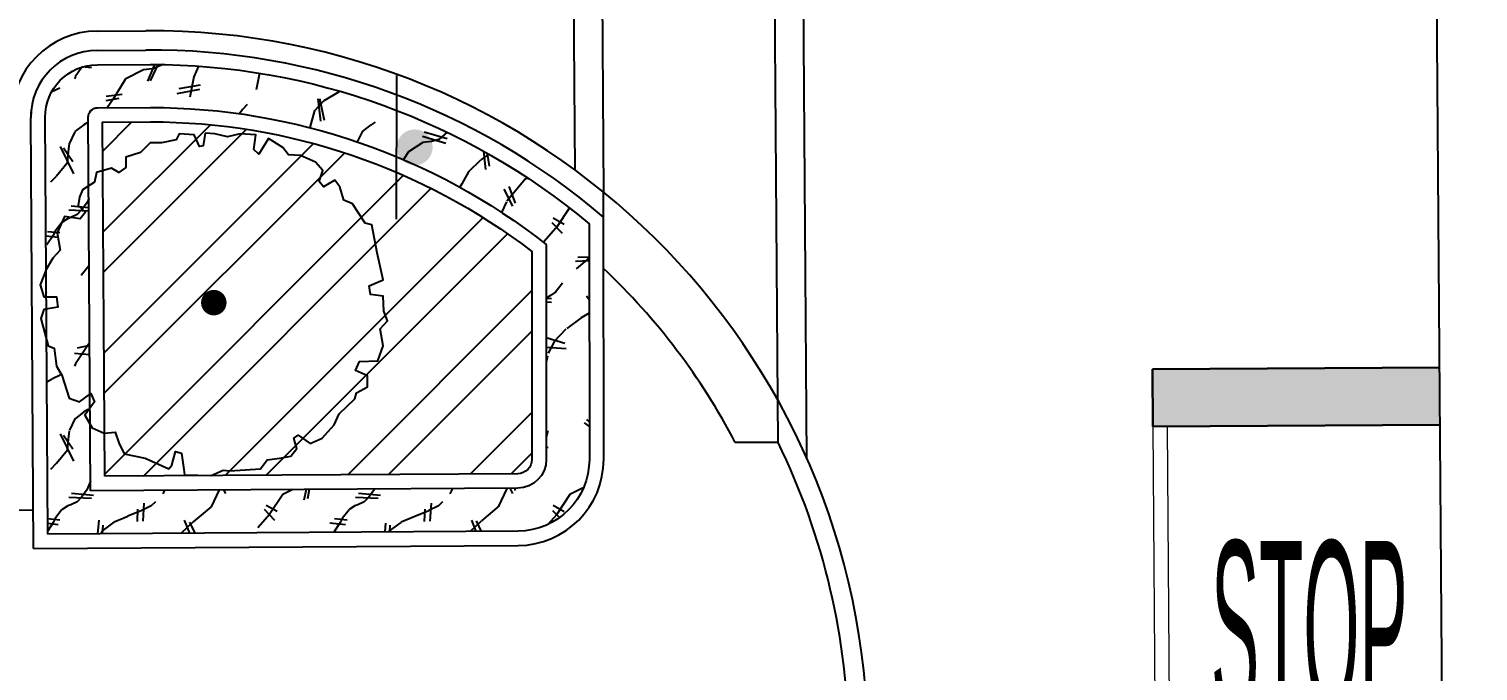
# Model space of a CAD drawing. Header units: feet. Extents: x 919634 to 928945, y 707022 to 708026.
# Drawn here: x 920939 to 920989.5, y 707260.4 to 707282.8 of the extents above; entities that cross this region are included whole.
import ezdxf

# ---------------------------------------------------------------- set-up
doc = ezdxf.new("R2010")
doc.units = ezdxf.units.FT
doc.header["$LTSCALE"] = 20
doc.header["$MEASUREMENT"] = 0
for name, color, linetype in [('-u-site-xref', 7, 'Continuous'), ('L-002', 15, 'Continuous'), ('LK-TREE-050M', 2, 'Continuous'), ('LK-TREE-TRNK', 32, 'Continuous'), ('LP-PATT-GRND', 251, 'Continuous'), ('LP-PATT-SHAR', 4, 'Continuous'), ('LP-SHAR-BRDR-CONT', 123, 'Continuous'), ('LP-TREE', 15, 'Continuous'), ('Site Plan$0$SP-PAVERS-BANDS', 251, 'Continuous'), ('Site Plan$0$SP-SIGNAGE', 4, 'Continuous')]:
    doc.layers.add(name, color=color, linetype=linetype)
for name, color, linetype, lineweight in [('Site Plan$0$SP-CURB', 3, 'Continuous', 25), ('Site Plan$0$SP-PAVEMENT MARKINGS', 252, 'Continuous', 30), ('Site Plan$0$SP-PAVEMENT MARKINGS-YELLOW', 252, 'Continuous', 18), ('Site Plan$0$SP-SIDEWALK', 2, 'Continuous', 25)]:
    doc.layers.add(name, color=color, linetype=linetype, lineweight=lineweight)
doc.layers.get('-u-site-xref').off()
doc.styles.add('Site Plan$0$U-30E', font='arial.ttf', dxfattribs={"height": 3})

# ---------------------------------------------------------------- blocks, each defined once
blk = doc.blocks.new('Site Plan')
at = {"layer": 'Site Plan$0$SP-PAVEMENT MARKINGS'}
h = blk.add_hatch(color=256, dxfattribs=at)
h.dxf.hatch_style = 1
h.paths.add_polyline_path([(920988.1588146504, 707271.0192880908), (920978.1590677211, 707270.9481449025), (920978.173236175, 707268.9566548552), (920988.1729831041, 707269.0277980436)])
at = {"layer": 'Site Plan$0$SP-SIGNAGE'}
h = blk.add_hatch(color=256, dxfattribs=at)
edge = h.paths.add_edge_path()
edge.add_arc((920952.4649082238, 707278.6793245425), 0.6250000000000013, 629.8343584087904, 989.8343584087905)
at = {"layer": 'Site Plan$0$SP-CURB'}
for p, q in [((920989.4961866922, 707083.0408986517), (920986.2723383215, 707536.1786984304)), ((920941.4052185573, 707282.7264520022), (920943.096307941, 707282.7370524849)), ((920941.4094183259, 707282.056465165), (920943.1005077094, 707282.0670656477)), ((920939.1880847702, 707264.7122004087), (920939.0940692573, 707279.7119071988)), ((920959.0406366913, 707276.2496997524), (920959.039944888, 707277.1224054474)), ((920965.1195245588, 707268.405471795, -1.986402925609821e-05), (920965.1087957585, 707269.8752896752, -1.986402925609821e-05)), ((920882.8407166655, 707265.7025236617), (920939.1796672317, 707266.055176749))]:
    blk.add_line(p, q, dxfattribs=at)
for centre, radius, start, end in [((920943.2530157198, 707257.7375436362), 25, 0.4073463699128238, 90.35915012619078), ((920941.4240234909, 707279.7265109404), 2.33, 90.35915012549077, 180.3591151240834), ((920943.2530157199, 707257.7375436365), 24.32999999990971, 49.54164127275524, 90.35915012607039), ((920941.4240234907, 707279.7265109404), 2.33, 172.2169196492724, 180.3591151243128), ((920943.2530157199, 707257.7375436365), 24.32999999990971, 0.4073463694231899, 26.00617880497248)]:
    blk.add_arc(centre, radius, start, end, dxfattribs=at)
blk.add_ellipse((920941.4240234665, 707279.7265148613), major_axis=(2.999941061832942, 0.01880493352655321), ratio=0.9999986930037511, start_param=1.570796326799587, end_param=3.141592042668355, dxfattribs=at)
at = {"layer": 'Site Plan$0$SP-PAVEMENT MARKINGS'}
for p, q in [((920978.1590075318, 707270.9566049565), (920988.1588146504, 707271.0192880908)), ((920978.159007532, 707270.9566049565), (920978.1715441543, 707268.9566442489)), ((920978.173236175, 707268.9566548552), (920988.1713512727, 707269.0193273829))]:
    blk.add_line(p, q, dxfattribs=at)
at = {"layer": 'Site Plan$0$SP-PAVEMENT MARKINGS-YELLOW'}
for p, q in [((920978.1732361647, 707268.9566562867), (920978.3510942094, 707243.9572785855)), ((920978.6732265308, 707268.9597890119), (920978.8510845653, 707243.9604127422))]:
    blk.add_line(p, q, dxfattribs=at)
at = {"layer": 'Site Plan$0$SP-PAVERS-BANDS'}
for p, q in [((920966.1237254237, 707267.8336140421, -1.986402925609821e-05), (920965.7288048088, 707321.9367150186, -1.986402925609821e-05)), ((920965.1087957582, 707269.8752896755, -1.986402925609821e-05), (920964.7437388822, 707319.8871360691, -1.986402925609821e-05)), ((920959.0558307748, 707277.1094572314, -1.986402925609821e-05), (920958.796920844, 707312.579447064, -1.986402925609821e-05)), ((920958.0501203637, 707277.8881191654, -1.986402925609821e-05), (920957.8026761016, 707311.7873421158, -1.986402925609821e-05))]:
    blk.add_line(p, q, dxfattribs=at)
at = {"layer": 'Site Plan$0$SP-SIDEWALK'}
for p, q in [((920959.047318753, 707267.8203184863), (920959.0406366911, 707276.2496997524)), ((920965.1195245589, 707268.4054717948), (920963.6299757579, 707268.4042910133)), ((920939.1880847702, 707264.7122004087), (920956.0661246291, 707264.8179992929))]:
    blk.add_line(p, q, dxfattribs=at)
for centre, radius, start, end in [((920943.2530157198, 707257.7375436362), 23, 27.63075266621165, 46.64789420873837), ((920956.0473196956, 707267.8179403547), 3, 270.3591501263465, 0.04541897371176145)]:
    blk.add_arc(centre, radius, start, end, dxfattribs=at)
at = {"layer": 'Site Plan$0$SP-SIGNAGE'}
blk.add_line((920951.8326902337, 707276.1835168474), (920951.8471314374, 707281.1787459727), dxfattribs=at)
at = {"layer": 'Site Plan$0$SP-PAVEMENT MARKINGS', "style": 'Site Plan$0$U-30E', "width": 0.3}
blk.add_text('STOP', height=6, dxfattribs=at).set_placement((920980.1984722666, 707258.9743162233))
blk = doc.blocks.new('TREE-SIMP-025')
at = {"layer": 'LK-TREE-050M'}
blk.add_lwpolyline([(-0.02506661354846074, 0.4987056809809829), (-0.03163990929277816, 0.4614792071522871), (-0.04259540219996438, 0.4592894174217932), (-0.05793309227001942, 0.4943260950652828), (-0.1017550638987927, 0.4965158880231328), (-0.1105194582245304, 0.47899754758771), (-0.1543414298532753, 0.470238378983673), (-0.1872079085748624, 0.470238378983673), (-0.2156921901335238, 0.4417710769863703), (-0.2595141617622971, 0.4286323224666404), (-0.2595141617622971, 0.3979752275114876), (-0.279234048995221, 0.3826466800339077), (-0.3011450399927753, 0.3957854345536376), (-0.3449670116215202, 0.3826466800339077), (-0.3515403073658376, 0.3541793780366049), (-0.3865978846688449, 0.3322814549128381), (-0.395362278994611, 0.3103835285617222), (-0.3997444761574798, 0.2862958124801125), (-0.3778334903431073, 0.2665876790868396), (-0.3931711804131623, 0.2468795489209228), (-0.4391842506233559, 0.2534489245671097), (-0.4610952364377283, 0.205273492403883), (-0.4523308421119907, 0.1549082640554573), (-0.4742418279263632, 0.1308205479738476), (-0.493961715159287, 0.097973663288208), (-0.5114905038107906, 0.05198802085547527), (-0.5005350109036044, 0.0169513399846295), (-0.4632863350191769, 0.0169513399846295), (-0.4589041378562797, -0.01370575174316713), (-0.5005350109036044, -0.02027513061671726), (-0.509299405229342, -0.04655263965616996), (-0.4873884194149696, -0.1275749597323923), (-0.4698596307634659, -0.1341443386059353), (-0.4632863350191769, -0.1866993566848549), (-0.4479486449490935, -0.2129768657243076), (-0.426037659134721, -0.2808604312808072), (-0.395362278994611, -0.291809392842687), (-0.3624958002730239, -0.2677216767610773), (-0.3515403073658376, -0.291809392842687), (-0.3800245889245275, -0.3312256564018767), (-0.3581136031101551, -0.3684521302305725), (-0.3230560258071478, -0.3837806777081454), (-0.2901895470855891, -0.3815908847503025), (-0.279234048995221, -0.4122479797054552), (-0.2638963589251659, -0.4450948643911019), (-0.2025455986449174, -0.4582336189108318), (-0.1324304440389028, -0.4888907138659775), (-0.1236660497131652, -0.4779417523040976), (-0.112710556805979, -0.4385254887449079), (-0.09518176815447532, -0.4429050714332519), (-0.0886084724101579, -0.4910805068238275), (-0.08641737382870929, -0.5064090543014075), (-0.00753782489695709, -0.5085988472592575), (0.0275197524060502, -0.4932702997816776), (0.04723963963897404, -0.4954600927395276), (0.1370746814779125, -0.4888907138659775), (0.1567945687108647, -0.4626132048265248), (0.1940432445952922, -0.4582336189108318), (0.2269097233168793, -0.4516642432646378), (0.2444385119683545, -0.429766316913522), (0.2356741176426169, -0.3991092251857253), (0.2488207091312518, -0.3903500533543323), (0.2838782864342306, -0.414437769435942), (0.3189358637372379, -0.3991092251857253), (0.3539934410402452, -0.3596929583991795), (0.3693311311103002, -0.3268460737135328), (0.4153442013204938, -0.2830502242386572), (0.419726398483391, -0.2655318838032272), (0.4525928772049497, -0.2480135433678043), (0.4525928772049497, -0.2151666586821577), (0.4175352999019424, -0.1998381112045848), (0.4284907928091286, -0.173560602165125), (0.4832682573450597, -0.171370809207275), (0.4986059474151432, -0.1275749597323923), (0.4898415530893772, -0.07720973461132274), (0.5117525389037496, -0.05312201530235683), (0.5007970459965634, -0.02465471653240314), (0.4986059474151432, 0.01914113294247244), (0.4613572715306873, 0.02352071885817253), (0.4569750743678185, 0.04979822789763233), (0.4986059474151432, 0.06731656833304811), (0.4810771587636395, 0.1461490954514275), (0.4657394686935561, 0.2293612084854999), (0.4460195814606323, 0.2337407944011929), (0.4087709055761763, 0.2906753983958055), (0.3824777225989351, 0.3016243599576853), (0.3715222296917489, 0.341040623516875), (0.3561845396216938, 0.360748756910148), (0.3233180609001067, 0.341040623516875), (0.3101714694115003, 0.3563691709944479), (0.3211269623186865, 0.3892160589074507), (0.2992159765043141, 0.4133037749890676), (0.2553940048755408, 0.4330119051549772), (0.2203364275725619, 0.4352016981128273), (0.2028076389210582, 0.4570996244639431), (0.1611767658737335, 0.4833771335034029), (0.1326924843150437, 0.4373914910706773), (0.1173547942449886, 0.4505302455904072), (0.123928089989306, 0.4943260950652828), (0.07791501977911253, 0.4965158880231328), (0.04066634389465662, 0.4877567161917469), (0.003417668010229136, 0.4965158880231328)], close=True, dxfattribs=at)
at = {"layer": 'LK-TREE-TRNK', "const_width": 0.03749999999999999}
blk.add_lwpolyline([(-0.01875000000001137, -7.105427357601002e-15, 1), (0.01874999999998295, -7.105427357601002e-15, 1)], format="xyb", close=True, dxfattribs=at)

msp = doc.modelspace()

# ---------------------------------------------------------------- block references
at = {"layer": '-u-site-xref'}
msp.add_blockref('Site Plan', (0, 0), dxfattribs=at)

# ---------------------------------------------------------------- next in the draw order: hatches: boundary and pattern name
at = {"layer": 'LP-PATT-GRND'}
h = msp.add_hatch(dxfattribs=at)
h.set_pattern_fill('LAFX-C230-CHIPSCRATCH', color=256, scale=10, angle=90, pattern_type=2)
h.set_pattern_definition([(96.17017509502999, (920934.869459436, 707267.7957347486), (30.00000000001826, -280.0000000001584), [0.6762600000000001, -371.479618502]), (96.63251461514, (920929.127059436, 707269.4674347487), (30.00000000005758, -260.0000000004334), [0.78664, -432.110577544]), (98.36588612402998, (920934.996659436, 707267.9592347486), (9.99999999999824, -70.00000000001234), [0.62448, -343.032329809]), (100.8855270547, (920931.435059436, 707272.3567347486), (40.00000000016262, -210.0000000000291), [0.48112, -264.282930084]), (102.094757077, (920929.254059436, 707269.5401347486), (9.999999999994358, -50.00000000002232), [0.78053, -142.397682057]), (102.2004687274, (920934.124459436, 707271.8842347487), (29.99999999996123, -139.9999999995915), [0.68788, -377.861982976]), (102.8750015596, (920934.251659436, 707271.9388347486), (49.99999999997007, -220.0000000000911), [0.6523999999999999, -358.3740567199999]), (108.4349488229, (920931.762159436, 707267.6503347487), (-3.841428877090303e-12, -10.00000000000512), [0.5171699999999999, -31.105606831]), (109.9831065219, (920931.671259436, 707272.3749347486), (9.999999999992896, -29.99999999998114), [0.42538, -116.621615351]), (110.5560452196, (920935.905259436, 707276.6633347486), (10.00000000002559, -30.00000000003855), [0.62103, -84.81900822010002]), (111.2505055071, (920935.014859436, 707273.5378347486), (49.99999999988304, -129.9999999999208), [0.7019, -192.430179495]), (111.8014094864, (920934.596859436, 707275.0824347486), (10.00000000002615, -29.9999999999925), [0.58714, -53.2645091486]), (115.6410058243, (920931.962059436, 707267.6685347486), (109.9999999999661, -229.9999999999854), [0.50391, -276.8045815309999]), (115.6410058243, (920934.778659436, 707275.1188347486), (109.9999999999661, -229.9999999999854), [0.50391, -276.8045815309999]), (116.5650511771, (920930.526459436, 707267.6866347486), (-10.00000000000478, 9.999999999997097), [1.0565, -21.3042297141]), (117.2553283749, (920935.814359436, 707276.5543347487), (9.9999999999965, -20.00000000002952), [0.67455, -370.539672181]), (117.4075754378, (920935.523659436, 707271.9933347487), (9.99999999998016, -19.99999999997796), [0.5526599999999998, -303.585462117]), (119.3577535428, (920935.123859436, 707273.7014347486), (50.00000000009329, -90.00000000013418), [0.66717, -182.908428953]), (122.0053832081, (920935.414659436, 707271.9024347486), (29.99999999998492, -49.99999999995106), [0.5142899999999999, -93.825522741]), (124.6951535312, (920930.490159436, 707268.1046347487), (19.99999999997083, -29.99999999999599), [0.5746299999999999, -157.53924993]), (125.7538872544, (920938.939859436, 707273.0473347487), (49.99999999997907, -70.00000000006605), [0.5598, -307.498647829]), (126.0273733851, (920938.812689436, 707272.8292347486), (50.00000000000984, -70.00000000002306), [0.74148, -135.27322799]), (133.6028189727, (920927.546059436, 707265.5969347486), (190.0000000003203, -200.0000000003617), [0.52697, -289.473026689]), (144.7824070318, (920928.618059436, 707268.7951347486), (-99.99999999967943, 69.99999999979174), [0.37812, -207.708396182]), (146.9761324442, (920928.727059436, 707268.9041347486), (-170.0000000003255, 110.0000000002261), [0.43346, -238.103751104]), (150.2551187031, (920927.601059436, 707265.9240247486), (-20.00000000004322, 10.00000000000814), [0.43951, -80.1830676909]), (163.4429286244, (920937.631559436, 707271.7752347486), (-270.0000000000688, 79.99999999983302), [0.70143, -385.303752249]), (163.539985188, (920933.524759436, 707268.9041347486), (-170.0000000001469, 49.99999999991471), [0.83371, -457.969076688]), (163.7397952917, (920933.088659436, 707273.7377347486), (-70.00000000000418, 19.99999999998539), [0.45429, -249.545712663]), (163.8865817669, (920933.488459436, 707268.7406347486), (-70.00000000000053, 20.00000000001471), [0.8511599999999999, -467.5503815979999]), (164.5778386813, (920933.161359436, 707273.9194347486), (-109.9999999995936, 29.99999999980836), [0.5466599999999999, -300.2855221319999]), (169.5625246489, (920936.414059436, 707269.2857347486), (-109.9999999996751, 19.9999999999044), [0.7021299999999998, -385.691446883]), (171.8698976458, (920936.486759436, 707274.7008347486), (-9.999999999997915, 1.051303658781902e-11), [0.8994400000000001, -69.8112350807]), (172.146686698, (920936.377659436, 707269.4856347486), (-220.0000000003102, 30.00000000012762), [0.53196, -292.213660848]), (174.2894068625, (920929.981359436, 707265.4697347486), (-10.00000000000011, 6.389503580320761e-14), [0.5478599999999999, -99.95089246349998]), (174.559667969, (920931.198859436, 707266.4873347486), (-110.0000000003845, 10.00000000002594), [0.76666, -210.183574948]), (175.2363583093, (920930.035859436, 707265.6332747486), (-10.00000000000117, -4.070020396388562e-12), [0.43763, -119.978318273]), (175.3331416286, (920936.305059436, 707274.6281347487), (-370.0000000000084, 29.99999999974646), [0.8933699999999999, -490.7365771029999]), (175.3645365731, (920931.180659436, 707271.3754347486), (-250.0000000000108, 19.99999999998941), [0.67455, -370.539672181]), (176.054813771, (920937.686059436, 707271.5935347487), (-150.0000000004044, 9.999999999928988), [1.0565, -289.632387014]), (176.1859251657, (920937.159059436, 707273.3380347486), (-10.00000000000392, 1.683710428731311e-12), [0.5463499999999999, -149.78660889]), (177.3369992339, (920931.144359436, 707266.3783347486), (-220.0000000002948, 10.00000000014053), [0.78222, -429.6826460520001]), (178.3634229584, (920937.159059436, 707273.2108347486), (-10.00000000000306, -3.06120930616901e-12), [0.63626, -349.506566189]), (181.3639275316, (920938.830859436, 707274.7917347486), (9.999999999998643, -6.544642959647517e-13), [0.76342, -419.35561173]), (183.4682292589, (920938.594629436, 707274.6645347486), (169.9999999996823, 9.999999999929102), [0.60076, -330.004745519]), (186.5819446552, (920936.904659436, 707277.9903347486), (90.0000000000428, 10.00000000003935), [0.47559, -261.249453069]), (186.7098368078, (920933.252159436, 707271.3391347486), (89.99999999995987, 10.00000000006379), [0.3110499999999999, -170.861381821]), (186.7098368078, (920932.979659436, 707268.8133347486), (89.99999999995987, 10.00000000006379), [0.3110499999999999, -170.861381821]), (187.3523793599, (920932.216459436, 707270.4487347486), (79.99999999997496, 10.00000000000708), [0.56799, -312.002005805]), (187.7651660184, (920934.015459436, 707267.0324347486), (149.9999999997006, 19.99999999989166), [0.40347, -221.632560479]), (188.6156481842, (920937.013659436, 707278.1533347486), (200.0000000001857, 30.00000000015621), [0.6065, -333.159881996]), (189.0902769208, (920932.089259436, 707270.3033347486), (189.9999999996422, 29.99999999986652), [0.46007, -252.719712555]), (189.1623470457, (920934.160759436, 707266.8871347486), (249.9999999998704, 39.99999999988212), [0.5706, -313.435772893]), (189.6887865604, (920934.923959436, 707270.7758347486), (59.99999999995016, 10.00000000002743), [0.75581, -415.176875051]), (189.7275785514, (920939.321459436, 707275.0463347486), (59.99999999999588, 9.999999999997636), [0.6452999999999999, -354.460338149]), (190.539183729, (920934.869459436, 707270.6122347487), (269.9999999999534, 50.00000000180336), [0.7947799999999999, -436.583772418]), (192.994616792, (920931.107959436, 707271.7207347486), (89.99999999997969, 20.00000000013304), [0.48488, -132.931764718]), (195.945395901, (920933.234059436, 707268.8859347486), (39.99999999998094, 10.00000000004902), [0.2645799999999999, -72.53651795419998]), (196.504361382, (920928.727059436, 707266.8871347486), (169.9999999997914, 50.00000000072868), [0.51171, -281.090842904]), (196.699244234, (920933.960859436, 707274.8462347486), (69.99999999999083, 20.0000000000048), [0.3794299999999999, -104.023633166]), (198.434948823, (920933.597459436, 707274.7372347487), (10.00000000000512, 1.361183218152947e-11), [0.11493, -31.507849986]), (198.434948823, (920932.252759436, 707272.8292347486), (10.00000000000512, 1.361183218152947e-11), [0.22985, -31.3929233703]), (198.434948823, (920930.417459436, 707266.1602547487), (10.00000000000512, 1.361183218152947e-11), [0.11493, -31.507849986]), (200.55604522, (920932.034759436, 707272.7565347486), (29.99999999996874, 10.00000000023503), [0.46577, -84.97426552839998]), (200.85445804, (920933.633859436, 707271.4845347486), (79.99999999980065, 30.00000000059687), [0.40835, -224.313697015]), (202.109448344, (920936.214159436, 707274.8644347487), (49.99999999988172, 20.00000000020357), [0.6276399999999999, -344.77068045]), (202.166345822, (920932.889059436, 707265.9603347486), (49.99999999998452, 19.99999999991003), [0.5297999999999999, -291.017809221]), (202.932100438, (920932.398159436, 707265.7604747486), (189.9999999994623, 80.00000000137501), [0.513, -281.798881414]), (204.44395478, (920936.450359436, 707277.5903347486), (90.00000000030764, 39.99999999935265), [0.21957, -120.610892745]), (205.016893478, (920930.035859436, 707270.6667347486), (129.9999999998764, 59.99999999966665), [0.3007899999999999, -165.228661834]), (205.463345062, (920929.109059436, 707267.0688347486), (189.9999999999267, 90.00000000048611), [0.42266, -232.171408835]), (206.565051177, (920930.635559436, 707266.2692347487), (-10.00000000001455, -9.999999999987327), [0.2438, -22.1168836071]), (206.565051177, (920936.595759436, 707273.1381347486), (-10.00000000001455, -9.999999999987327), [0.48759, -21.8730874392]), (206.565051177, (920933.215859436, 707266.1239047486), (-10.00000000001455, -9.999999999987327), [0.36569, -21.9949855231]), (206.565051177, (920928.237059436, 707266.7417347486), (-10.00000000001455, -9.999999999987327), [0.48759, -21.8730874392]), (207.216111557, (920932.943259436, 707271.3028347486), (20.00000000007996, 9.999999999905919), [0.7151799999999999, -392.858191485]), (208.610459666, (920936.613959436, 707275.0824347486), (19.99999999999989, 10.00000000001496), [0.45538, -124.84426454]), (209.054604099, (920931.598559436, 707272.5929347486), (19.99999999999841, 9.999999999965011), [0.37417, -102.582127458]), (210.379126011, (920937.122759436, 707273.4470347486), (120.000000000805, 69.99999999943704), [0.61084, -335.543882938]), (210.379126011, (920929.763259436, 707270.5395347486), (120.0000000008055, 69.99999999943617), [0.61084, -335.543882938]), (212.005383208, (920938.630969436, 707272.9382347487), (50.00000000000342, 29.99999999989764), [0.5142899999999999, -93.825522741]), (212.005383208, (920931.017159436, 707269.4856347486), (50.00000000000342, 29.99999999989764), [0.17143, -94.16838179400001]), (212.471192291, (920930.308059436, 707266.1239347486), (79.99999999984516, 50.0000000001976), [0.2369, -130.147120816]), (213.11134196, (920935.396459436, 707268.6497347486), (200.0000000009927, 129.9999999987979), [0.49897, -274.091632218]), (213.690067526, (920932.670759436, 707268.7769347486), (19.99999999999098, 9.999999999998765), [0.58966, -35.4658484915]), (213.94358702, (920939.575888436, 707273.5742347486), (30.00539993196277, 19.99189773183405), [1.139, -589.623198757]), (214.992020199, (920937.304459436, 707273.5742347486), (29.99999999981498, 20.00000000020945), [0.22181, -121.843744812]), (215.537677792, (920938.194859436, 707272.6656347486), (30.00000000000514, 20.00000000002126), [0.62527, -85.39798428080002]), (215.837652954, (920936.159659436, 707272.9200347486), (70.00000000023506, 49.99999999965438), [0.40347, -221.632560479]), (216.253837737, (920934.978459436, 707268.3771347486), (110.0000000003555, 79.99999999895189), [0.33801, -185.67274306]), (216.46923439, (920931.925659436, 707265.5605947486), (189.9999999998579, 139.9999999996287), [0.5197200000000001, -285.487275501]), (217.405356631, (920930.871759436, 707269.3947347486), (40.00000000020457, 29.99999999970763), [0.38889, -213.620458648]), (217.998732443, (920935.632659436, 707274.6281347487), (89.99999999917995, 70.00000000061009), [0.73791, -405.34090424]), (219.957548931, (920938.685489436, 707274.9370347486), (59.99999999982756, 50.00000000015977), [0.87714, -481.82359612]), (220.462227492, (920935.305559436, 707276.1003347486), (270.0000000003859, 229.9999999995692), [0.81204, -446.0660152560001]), (221.34777722, (920933.688359436, 707269.2857347486), (79.99999999942885, 70.00000000025464), [0.60514, -332.411375362]), (222.137594774, (920936.831959436, 707277.9353347486), (100.0000000001221, 90.00000000046462), [0.51461, -282.681435662]), (222.709389957, (920933.924559436, 707269.5038347486), (120.0000000007417, 109.9999999992859), [0.3214900000000001, -176.596573592]), (222.797401838, (920934.687759436, 707275.5733347486), (130.0000000003732, 119.9999999993618), [0.66865, -367.298738157]), (222.878903603, (920935.832559436, 707272.6838347486), (130.0000000003482, 119.9999999988971), [0.6943300000000001, -190.355399955]), (223.152389734, (920932.543559436, 707273.1017347486), (149.9999999997211, 139.9999999997142), [0.39853, -218.91859003]), (223.781124765, (920934.705959436, 707268.1773347487), (229.9999999992195, 220.0000000002621), [0.6040499999999999, -331.8113543399999]), (225, (920931.344159436, 707267.2869347486), (-1.722546424199225e-15, -10.0000000000064), [0.17989, -13.9622470161]), (225, (920929.908659436, 707267.5958347486), (-1.722546424199225e-15, -10.0000000000064), [0.28268, -13.8594535261]), (225, (920931.216959436, 707267.1596347486), (-1.722546424199225e-15, -10.0000000000064), [0.10279, -14.0393421337]), (225, (920935.905259436, 707269.1585347486), (-1.722546424199225e-15, -10.0000000000064), [0.7195499999999999, -13.4225811934]), (225, (920933.361259436, 707266.2692347487), (-1.722546424199225e-15, -10.0000000000064), [0.20559, -13.9365486436]), (225, (920930.780859436, 707266.4146347486), (-1.722546424199225e-15, -10.0000000000064), [0.20559, -13.9365486436]), (226.218875235, (920937.686059436, 707272.3022347486), (-220.0000000002622, -229.9999999992194), [0.6040499999999999, -331.8113543399999]), (226.468800714, (920929.236059436, 707270.2306347486), (-180.0000000015659, -189.9999999990905), [0.50128, -275.361001513]), (227.290610043, (920934.069959436, 707271.9569347486), (-109.9999999992867, -120.000000000741), [0.64297, -176.275087055]), (228.012787504, (920936.559459436, 707270.1034347486), (-80.00000000026074, -89.99999999971345), [0.24447, -134.291768029]), (228.503531645, (920927.328059436, 707265.8149947486), (-149.9999999994802, -170.0000000006999), [0.63079, -346.500310104]), (229.969740728, (920930.290259436, 707268.0501347486), (-50.00000000008947, -59.99999999987295), [0.59329, -325.903261346]), (230.063616853, (920936.250459436, 707277.4993347486), (-49.97783183184799, -60.01846653641535), [1.0191, -481.681672648]), (231.766174823, (920931.253359436, 707264.7428747487), (-109.9999999987585, -140.0000000006685), [0.76342, -419.35561173]), (232.594643369, (920937.540659436, 707273.8831347487), (-29.99999999970765, -40.00000000020457), [0.38889, -213.620458648]), (232.594643369, (920930.108559436, 707265.9967047486), (-29.99999999970765, -40.00000000020457), [0.38889, -213.620458648]), (232.650650955, (920933.488459436, 707274.7008347486), (-160.0000000010157, -209.9999999986016), [0.86863, -477.148108309]), (233.746162263, (920930.980759436, 707266.6872347486), (-79.9999999989511, -110.000000000356), [0.33801, -185.67274306]), (234.162347046, (920936.395859436, 707269.9217347486), (-49.99999999965441, -70.00000000023506), [0.4034699999999999, -221.632560479]), (235.007979801, (920932.961459436, 707274.0103347487), (-20.00000000020946, -29.99999999981497), [0.22181, -121.843744812]), (235.619655276, (920931.889359436, 707270.2851347487), (-20.00000000006167, -29.99999999991712), [0.4183399999999999, -229.798949469]), (236.003540852, (920931.107959436, 707271.8479347486), (-19.98801278740449, -30.00798801671359), [0.9424699999999998, -481.6546721569999]), (236.309932474, (920929.799659436, 707265.5424247487), (-9.99999999999877, -19.99999999999098), [0.39311, -35.66240324589999]), (236.309932474, (920932.180059436, 707268.4498347486), (-9.99999999999877, -19.99999999999098), [0.7862199999999999, -35.2692937372]), (236.309932474, (920927.801059436, 707266.5236347486), (-9.99999999999877, -19.99999999999098), [0.8517399999999999, -35.2037754857]), (237.171458209, (920935.323759436, 707272.2113347487), (-89.99999999878462, -140.0000000003265), [0.67038, -368.24695702]), (238.815025341, (920932.307259436, 707270.9757347486), (-30.00000000023586, -49.99999999987617), [0.8071499999999999, -443.37749645]), (239.7435628360001, (920936.159659436, 707269.5946347486), (-40.00000000059814, -69.99999999971143), [0.50489, -138.419546984]), (240.524110997, (920934.269859436, 707267.7593347486), (-89.99999999915023, -160.0000000000963), [0.48009, -263.716811055]), (241.557071376, (920937.268059436, 707271.8661347486), (-69.9999999993508, -130.0000000007661), [0.49599, -272.450896032]), (242.354024636, (920934.033559436, 707267.3414347486), (-10.00000000008684, -19.99999999994688), [0.4307799999999999, -236.634608601]), (242.447188423, (920933.833659436, 707266.9598347486), (-10.00000000011721, -19.99999999998691), [0.47141, -258.951026112]), (243.434948823, (920930.580959436, 707271.0665347487), (9.999999999987331, 10.00000000001455), [0.081265, -22.2794143857]), (243.434948823, (920929.872359436, 707265.6877947486), (9.999999999987331, 10.00000000001455), [0.16253, -22.1981489964]), (243.434948823, (920931.507759436, 707265.2516777486), (9.999999999987331, 10.00000000001455), [0.56886, -21.7918220499]), (244.440034828, (920930.562859436, 707269.1585347486), (-100.0000000006943, -209.9999999997954), [0.4632799999999999, -254.487691681]), (244.653824058, (920934.233459436, 707272.3022347486), (-80.00000000014793, -169.9999999999026), [0.3820299999999999, -209.855926644]), (244.798876355, (920935.596359436, 707276.7183347486), (-69.99999999865322, -150.0000000003629), [0.6828200000000001, -187.200119549]), (245.224859431, (920933.506559436, 707271.6298347486), (-50.00000000026489, -109.9999999997291), [0.78053, -142.397682057]), (246.279604428, (920935.051159436, 707274.1738347486), (-70.04956293273241, -159.9783070697679), [1.31, -446.46227656]), (246.370622269, (920934.960359436, 707271.6480347486), (-30.00000000040134, -69.99999999977962), [0.6346999999999999, -174.007788985]), (247.619864948, (920932.670759436, 707273.4106347486), (-20.00000000002743, -49.99999999996565), [0.3340799999999999, -183.513684266]), (247.750976343, (920931.144359436, 707267.0870347486), (-19.99999999981668, -50.00000000007987), [0.43193, -237.265355011]), (247.96377306, (920933.397559436, 707271.6662347487), (-19.99999999986497, -50.00000000003076), [0.82335, -452.2770792170001]), (248.6293777309999, (920932.834259436, 707273.8286347486), (-69.99999999904112, -180.0000000007254), [0.4488, -246.532977923]), (248.962488975, (920931.743959436, 707267.7957347486), (-29.99999999940691, -80.00000000021086), [0.2531, -139.030783155]), (249.14554196, (920934.378859436, 707272.6838347486), (-30.0000000005969, -79.99999999980065), [0.40835, -224.313697015]), (253.810793743, (920931.271559436, 707272.4112347487), (-19.99999999995832, -69.9999999999778), [0.58658, -322.213671572]), (254.156917882, (920928.891059436, 707269.8672347487), (-150.2209583871708, -529.9374148536106), [1.3978, -622.220684787]), (255.963756532, (920937.031859436, 707278.7353347486), (-1.525285623569997e-11, -9.999999999995973), [0.82415, -40.40690339969999]), (258.178511659, (920928.691059436, 707267.0870347486), (-50.00000000168139, -239.9999999998304), [0.79831, -438.5193469439999]), (258.40782459, (920934.705959436, 707271.0665347487), (-9.999999999748123, -50.0000000000628), [0.72344, -397.3971401869999]), (258.929797422, (920937.031859436, 707271.4300347486), (-80.00000000034487, -409.9999999994631), [0.8517399999999999, -467.869928541]), (259.380344724, (920928.818059436, 707267.2323347486), (-19.99999999974283, -110.0000000002713), [0.8874299999999999, -161.900774515]), (262.874983651, (920930.362959436, 707268.7406347486), (-1.962657984121078e-11, -10.00000000000304), [0.29301, -80.32957095489999]), (264.805571092, (920930.326559436, 707268.4498347486), (-4.673545054499554e-11, -10.00000000000293), [0.4014200000000001, -110.052188761]), (265.31410016, (920931.380559436, 707265.5424247487), (-30.12296277972201, -369.9900094777729), [1.1122, -490.517763596]), (266.1859251659999, (920931.525959436, 707265.4515647487), (5.066927263110218e-11, -10.00000000000392), [0.81953, -149.513431443]), (266.633539337, (920932.961459436, 707266.2147647486), (7.530650932631518e-11, -10.00000000000006), [0.6189, -169.674964893]), (267.61405597, (920932.743359436, 707266.0148847486), (6.819518390889586e-11, -9.999999999996493), [0.43649, -239.771748737])])
edge = h.paths.add_edge_path()
edge.add_line((920939.6849410343, 707265.2153347486), (920939.594059436, 707279.7150410488))
edge.add_arc((920941.4240234909, 707279.7265109401), 1.83000000013761, 90.3591501237205, 180.3591151177347, ccw=False)
edge.add_line((920941.4125524815, 707281.556474988), (920943.2545101978, 707281.5675435896))
edge.add_arc((920943.2530157196, 707257.7375436361), 23.83000000037084, 50.09354273978943, 89.99640674387012, ccw=False)
edge.add_line((920958.5408206815, 707276.0173663778), (920958.5473198526, 707267.8175440553))
edge.add_arc((920956.0475191699, 707267.8177422839), 2.499800690625908, 270.354606696896, 359.99545657213423, ccw=False)
edge.add_line((920956.0629904736, 707265.3179894699), (920939.6849410343, 707265.2153347486))
edge = h.paths.add_edge_path(flags=16)
edge.add_line((920941.1755100206, 707266.7247068357), (920941.0940299727, 707279.7244425992))
edge.add_arc((920941.4240234907, 707279.7265109402), 0.3300000000035592, 90.35915009878858, 180.3591151104679, ccw=False)
edge.add_line((920941.4219549482, 707280.0565044571), (920943.2588959758, 707280.0675428623))
edge.add_arc((920943.2530157195, 707257.7375436362), 22.33000000026582, 51.86751606143889, 89.98491205229169, ccw=False)
edge.add_line((920957.0413872184, 707275.3019881598), (920957.0473203238, 707267.8163551572))
edge.add_arc((920956.0481774374, 707267.817088596), 0.999143155569274, 270.31709111944616, 359.95794100589916, ccw=False)
edge.add_line((920956.0537069512, 707266.8179607416), (920941.1755100206, 707266.7247068357))
at = {"layer": 'LP-PATT-SHAR'}
h = msp.add_hatch(dxfattribs=at)
h.set_pattern_fill('ANSI32', color=256, scale=8)
h.set_pattern_definition([(45, (920941.5950859364, 707267.2278308646), (-2.121320343559643, 2.121320343559643), []), (45, (920943.0092994964, 707267.2278308646), (-2.121320343559643, 2.121320343559643), [])])
edge = h.paths.add_edge_path()
edge.add_line((920941.6723663493, 707267.2278308646), (920941.5950859364, 707279.5575357953))
edge.add_line((920941.5950859364, 707279.5575357953), (920943.2603235324, 707279.5675424134))
edge.add_arc((920943.2530157196, 707257.7375436361), 21.83000000043004, 52.50230405435042, 89.98081965923171, ccw=False)
edge.add_line((920956.5415812535, 707275.0569814466), (920956.5473201263, 707267.8164060876))
edge.add_arc((920956.0481774374, 707267.8170885962), 0.4991431555497049, 270.31709111561963, 359.921655996959, ccw=False)
edge.add_line((920956.0509398233, 707267.3179530845), (920941.6723663493, 707267.2278308646))

# ---------------------------------------------------------------- next in the draw order: linework, layer by layer
at = {"layer": 'L-002'}
for points in [[(920939.6849410343, 707265.2153347486), (920939.594059436, 707279.7150410488, -0.4142133834447811), (920941.4125524815, 707281.556474988), (920943.2545101978, 707281.5675435896, -0.1758900000388142), (920958.5408206815, 707276.0173663778), (920958.5473198526, 707267.8175440553, -0.4123787939808328), (920956.0629904736, 707265.3179894699)], [(920941.1755100206, 707266.7247068357), (920941.0940299727, 707279.7244425992, -0.4142133834578485), (920941.4219549482, 707280.0565044571), (920943.2588959758, 707280.0675428623, -0.167869235356015), (920957.0413872184, 707275.3019881598), (920957.0473203238, 707267.8163551572, -0.412378794013964), (920956.0537069512, 707266.8179607416)]]:
    msp.add_lwpolyline(points, format="xyb", close=True, dxfattribs=at)
at = {"layer": 'LP-SHAR-BRDR-CONT'}
msp.add_lwpolyline([(920941.6723663493, 707267.2278308646), (920941.5950859364, 707279.5575357953), (920943.2603235324, 707279.5675424134, -0.1650043710466037), (920956.5415812535, 707275.0569814466), (920956.5473201263, 707267.8164060876, -0.4121935591030148), (920956.0509398233, 707267.3179530845)], format="xyb", close=True, dxfattribs=at)

# ---------------------------------------------------------------- next in the draw order: block references
at = {"layer": 'LP-TREE', "xscale": 11.82782621307909, "yscale": 11.82782621307909, "zscale": 10.46430050961437}
msp.add_blockref('TREE-SIMP-025', (920945.4684571538, 707273.2724878137), dxfattribs=at)

doc.saveas('drawing.dxf')
